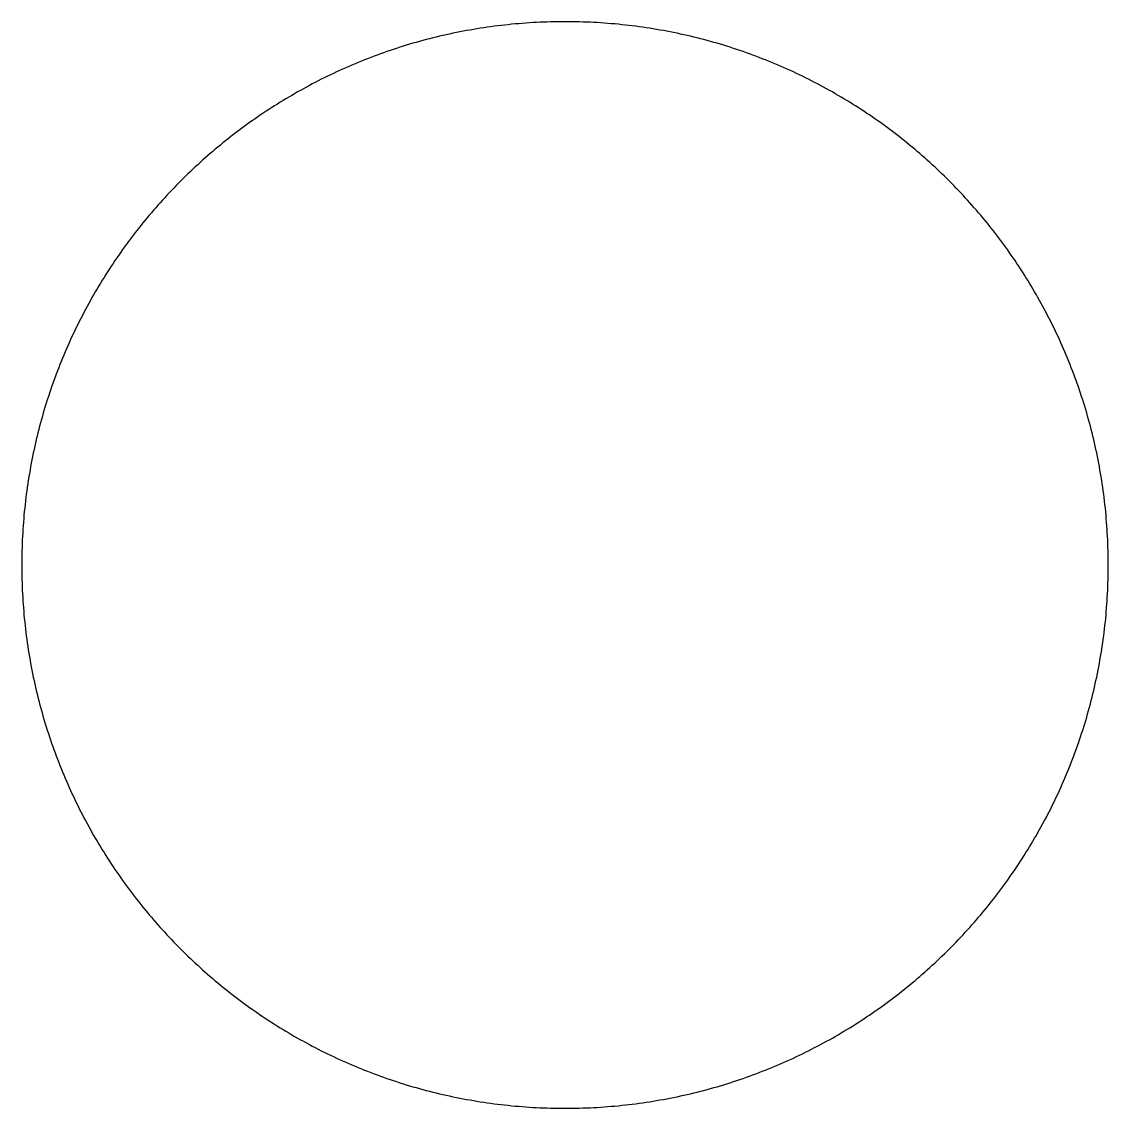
# Model space of a CAD drawing. Header units: millimetres. Extents: x -275 to 275, y -100 to 100.
# Drawn here: x 136.76 to 143.96, y 9.89 to 17.09 of the extents above; entities that cross this region are included whole.
import ezdxf

# ---------------------------------------------------------------- set-up
doc = ezdxf.new("R2010")
doc.units = ezdxf.units.MM

msp = doc.modelspace()

# ---------------------------------------------------------------- linework, layer by layer
msp.add_lwpolyline([(140.3582, 9.8911), (140.3821, 9.8912), (140.4059, 9.8914), (140.4296, 9.8918), (140.4533, 9.8924), (140.477, 9.8931), (140.5007, 9.8939), (140.5243, 9.8949), (140.5479, 9.896), (140.5714, 9.8973), (140.5949, 9.8988), (140.6183, 9.9004), (140.6418, 9.9021), (140.6651, 9.904), (140.6884, 9.9061), (140.7117, 9.9083), (140.735, 9.9106), (140.7582, 9.9131), (140.7813, 9.9157), (140.8044, 9.9185), (140.8275, 9.9214), (140.8505, 9.9245), (140.8735, 9.9277), (140.8964, 9.9311), (140.9193, 9.9346), (140.9421, 9.9382), (140.9649, 9.942), (140.9876, 9.946), (141.0103, 9.95), (141.0329, 9.9543), (141.0555, 9.9586), (141.078, 9.9631), (141.1005, 9.9678), (141.123, 9.9725), (141.1453, 9.9775), (141.1677, 9.9825), (141.1899, 9.9877), (141.2122, 9.993), (141.2343, 9.9985), (141.2565, 10.0041), (141.2785, 10.0098), (141.3005, 10.0157), (141.3225, 10.0217), (141.3444, 10.0279), (141.3662, 10.0342), (141.388, 10.0406), (141.4097, 10.0471), (141.4314, 10.0538), (141.453, 10.0606), (141.4745, 10.0676), (141.496, 10.0746), (141.5174, 10.0818), (141.5388, 10.0892), (141.5601, 10.0967), (141.5814, 10.1043), (141.6025, 10.112), (141.6237, 10.1198), (141.6447, 10.1278), (141.6657, 10.1359), (141.6866, 10.1442), (141.7075, 10.1525), (141.7283, 10.161), (141.7491, 10.1696), (141.7697, 10.1784), (141.7903, 10.1873), (141.8109, 10.1963), (141.8313, 10.2054), (141.8518, 10.2146), (141.8721, 10.224), (141.8924, 10.2335), (141.9126, 10.2431), (141.9327, 10.2528), (141.9528, 10.2626), (141.9728, 10.2726), (141.9927, 10.2827), (142.0125, 10.2929), (142.0323, 10.3032), (142.052, 10.3137), (142.0716, 10.3243), (142.0912, 10.3349), (142.1107, 10.3457), (142.1301, 10.3567), (142.1494, 10.3677), (142.1687, 10.3788), (142.1879, 10.3901), (142.207, 10.4015), (142.226, 10.413), (142.245, 10.4246), (142.2639, 10.4363), (142.2827, 10.4481), (142.3014, 10.4601), (142.32, 10.4722), (142.3386, 10.4843), (142.3571, 10.4966), (142.3755, 10.509), (142.3938, 10.5215), (142.4121, 10.5341), (142.4302, 10.5468), (142.4483, 10.5597), (142.4663, 10.5726), (142.4842, 10.5857), (142.5021, 10.5988), (142.5198, 10.6121), (142.5375, 10.6254), (142.5551, 10.6389), (142.5725, 10.6525), (142.59, 10.6662), (142.6073, 10.68), (142.6245, 10.6938), (142.6417, 10.7078), (142.6587, 10.7219), (142.6757, 10.7361), (142.6926, 10.7504), (142.7094, 10.7648), (142.7261, 10.7794), (142.7427, 10.794), (142.7592, 10.8087), (142.7756, 10.8235), (142.792, 10.8384), (142.8082, 10.8534), (142.8244, 10.8685), (142.8404, 10.8837), (142.8564, 10.899), (142.8723, 10.9144), (142.888, 10.9299), (142.9037, 10.9455), (142.9193, 10.9611), (142.9348, 10.9769), (142.9502, 10.9928), (142.9655, 11.0088), (142.9807, 11.0248), (142.9958, 11.041), (143.0108, 11.0572), (143.0257, 11.0735), (143.0405, 11.09), (143.0552, 11.1065), (143.0698, 11.1231), (143.0844, 11.1398), (143.0988, 11.1566), (143.1131, 11.1735), (143.1273, 11.1904), (143.1414, 11.2075), (143.1554, 11.2246), (143.1693, 11.2419), (143.183, 11.2592), (143.1967, 11.2766), (143.2103, 11.2941), (143.2238, 11.3117), (143.2372, 11.3293), (143.2504, 11.3471), (143.2636, 11.3649), (143.2766, 11.3828), (143.2896, 11.4008), (143.3024, 11.4189), (143.3151, 11.4371), (143.3277, 11.4553), (143.3402, 11.4736), (143.3526, 11.492), (143.3649, 11.5105), (143.3771, 11.5291), (143.3892, 11.5477), (143.4011, 11.5665), (143.4129, 11.5853), (143.4247, 11.6041), (143.4363, 11.6231), (143.4478, 11.6421), (143.4592, 11.6613), (143.4704, 11.6804), (143.4816, 11.6997), (143.4926, 11.719), (143.5035, 11.7385), (143.5143, 11.7579), (143.525, 11.7775), (143.5356, 11.7971), (143.546, 11.8168), (143.5564, 11.8366), (143.5666, 11.8565), (143.5767, 11.8764), (143.5866, 11.8964), (143.5965, 11.9164), (143.6062, 11.9366), (143.6158, 11.9568), (143.6253, 11.9771), (143.6347, 11.9974), (143.6439, 12.0178), (143.653, 12.0383), (143.662, 12.0588), (143.6709, 12.0794), (143.6797, 12.1001), (143.6883, 12.1208), (143.6968, 12.1416), (143.7051, 12.1625), (143.7134, 12.1834), (143.7215, 12.2044), (143.7295, 12.2255), (143.7373, 12.2466), (143.7451, 12.2678), (143.7527, 12.2891), (143.7601, 12.3104), (143.7675, 12.3317), (143.7747, 12.3532), (143.7818, 12.3747), (143.7887, 12.3962), (143.7955, 12.4178), (143.8022, 12.4395), (143.8088, 12.4612), (143.8152, 12.483), (143.8215, 12.5048), (143.8276, 12.5267), (143.8336, 12.5487), (143.8395, 12.5707), (143.8452, 12.5928), (143.8509, 12.6149), (143.8563, 12.637), (143.8617, 12.6593), (143.8669, 12.6815), (143.8719, 12.7039), (143.8768, 12.7263), (143.8816, 12.7487), (143.8862, 12.7712), (143.8907, 12.7937), (143.8951, 12.8163), (143.8993, 12.8389), (143.9034, 12.8616), (143.9073, 12.8844), (143.9111, 12.9072), (143.9148, 12.93), (143.9183, 12.9529), (143.9216, 12.9758), (143.9249, 12.9988), (143.9279, 13.0218), (143.9309, 13.0449), (143.9336, 13.068), (143.9363, 13.0911), (143.9388, 13.1143), (143.9411, 13.1376), (143.9433, 13.1609), (143.9453, 13.1842), (143.9472, 13.2076), (143.949, 13.231), (143.9506, 13.2544), (143.952, 13.2779), (143.9533, 13.3015), (143.9545, 13.3251), (143.9555, 13.3487), (143.9563, 13.3723), (143.957, 13.396), (143.9576, 13.4198), (143.9579, 13.4435), (143.9582, 13.4673), (143.9582, 13.4912), (143.9582, 13.515), (143.9579, 13.5388), (143.9576, 13.5626), (143.957, 13.5863), (143.9563, 13.61), (143.9555, 13.6336), (143.9545, 13.6573), (143.9533, 13.6808), (143.952, 13.7044), (143.9506, 13.7278), (143.949, 13.7513), (143.9472, 13.7747), (143.9453, 13.7981), (143.9433, 13.8214), (143.9411, 13.8447), (143.9388, 13.8679), (143.9363, 13.8911), (143.9336, 13.9143), (143.9309, 13.9374), (143.9279, 13.9604), (143.9249, 13.9835), (143.9216, 14.0064), (143.9183, 14.0293), (143.9148, 14.0522), (143.9111, 14.0751), (143.9073, 14.0978), (143.9034, 14.1206), (143.8993, 14.1433), (143.8951, 14.1659), (143.8907, 14.1885), (143.8862, 14.211), (143.8816, 14.2335), (143.8768, 14.2559), (143.8719, 14.2783), (143.8669, 14.3006), (143.8617, 14.3229), (143.8563, 14.3451), (143.8509, 14.3673), (143.8452, 14.3894), (143.8395, 14.4115), (143.8336, 14.4335), (143.8276, 14.4554), (143.8215, 14.4773), (143.8152, 14.4992), (143.8088, 14.5209), (143.8022, 14.5427), (143.7955, 14.5643), (143.7887, 14.5859), (143.7818, 14.6075), (143.7747, 14.629), (143.7675, 14.6504), (143.7601, 14.6718), (143.7527, 14.6931), (143.7451, 14.7143), (143.7373, 14.7355), (143.7295, 14.7566), (143.7215, 14.7777), (143.7134, 14.7987), (143.7051, 14.8196), (143.6968, 14.8405), (143.6883, 14.8613), (143.6797, 14.882), (143.6709, 14.9027), (143.662, 14.9233), (143.653, 14.9438), (143.6439, 14.9643), (143.6347, 14.9847), (143.6253, 15.0051), (143.6158, 15.0253), (143.6062, 15.0455), (143.5965, 15.0657), (143.5866, 15.0857), (143.5767, 15.1057), (143.5666, 15.1256), (143.5564, 15.1455), (143.546, 15.1653), (143.5356, 15.185), (143.525, 15.2046), (143.5143, 15.2242), (143.5035, 15.2436), (143.4926, 15.2631), (143.4816, 15.2824), (143.4704, 15.3017), (143.4592, 15.3208), (143.4478, 15.34), (143.4363, 15.359), (143.4247, 15.3779), (143.4129, 15.3968), (143.4011, 15.4156), (143.3892, 15.4344), (143.3771, 15.453), (143.3649, 15.4716), (143.3526, 15.4901), (143.3402, 15.5085), (143.3277, 15.5268), (143.3151, 15.545), (143.3024, 15.5632), (143.2896, 15.5813), (143.2766, 15.5993), (143.2636, 15.6172), (143.2504, 15.635), (143.2372, 15.6528), (143.2238, 15.6704), (143.2103, 15.688), (143.1967, 15.7055), (143.183, 15.7229), (143.1693, 15.7402), (143.1554, 15.7575), (143.1414, 15.7746), (143.1273, 15.7917), (143.1131, 15.8086), (143.0988, 15.8255), (143.0844, 15.8423), (143.0698, 15.859), (143.0552, 15.8756), (143.0405, 15.8921), (143.0257, 15.9086), (143.0108, 15.9249), (142.9958, 15.9412), (142.9807, 15.9573), (142.9655, 15.9734), (142.9502, 15.9893), (142.9348, 16.0052), (142.9193, 16.021), (142.9037, 16.0367), (142.888, 16.0523), (142.8723, 16.0678), (142.8564, 16.0832), (142.8404, 16.0985), (142.8244, 16.1137), (142.8082, 16.1288), (142.792, 16.1438), (142.7756, 16.1587), (142.7592, 16.1735), (142.7427, 16.1882), (142.7261, 16.2028), (142.7094, 16.2173), (142.6926, 16.2317), (142.6757, 16.246), (142.6587, 16.2602), (142.6417, 16.2743), (142.6245, 16.2883), (142.6073, 16.3022), (142.59, 16.316), (142.5725, 16.3297), (142.5551, 16.3433), (142.5375, 16.3567), (142.5198, 16.3701), (142.5021, 16.3834), (142.4842, 16.3965), (142.4663, 16.4096), (142.4483, 16.4225), (142.4302, 16.4353), (142.4121, 16.4481), (142.3938, 16.4607), (142.3755, 16.4732), (142.3571, 16.4856), (142.3386, 16.4979), (142.32, 16.51), (142.3014, 16.5221), (142.2827, 16.5341), (142.2639, 16.5459), (142.245, 16.5576), (142.226, 16.5692), (142.207, 16.5807), (142.1879, 16.5921), (142.1687, 16.6034), (142.1494, 16.6145), (142.1301, 16.6256), (142.1107, 16.6365), (142.0912, 16.6473), (142.0716, 16.658), (142.052, 16.6685), (142.0323, 16.679), (142.0125, 16.6893), (141.9927, 16.6995), (141.9728, 16.7096), (141.9528, 16.7196), (141.9327, 16.7294), (141.9126, 16.7392), (141.8924, 16.7488), (141.8721, 16.7583), (141.8518, 16.7676), (141.8313, 16.7769), (141.8109, 16.786), (141.7903, 16.795), (141.7697, 16.8039), (141.7491, 16.8126), (141.7283, 16.8212), (141.7075, 16.8297), (141.6866, 16.8381), (141.6657, 16.8463), (141.6447, 16.8544), (141.6237, 16.8624), (141.6025, 16.8703), (141.5814, 16.878), (141.5601, 16.8856), (141.5388, 16.8931), (141.5174, 16.9004), (141.496, 16.9076), (141.4745, 16.9147), (141.453, 16.9217), (141.4314, 16.9285), (141.4097, 16.9352), (141.388, 16.9417), (141.3662, 16.9481), (141.3444, 16.9544), (141.3225, 16.9606), (141.3005, 16.9666), (141.2785, 16.9725), (141.2565, 16.9782), (141.2343, 16.9838), (141.2122, 16.9893), (141.1899, 16.9946), (141.1677, 16.9998), (141.1453, 17.0049), (141.123, 17.0098), (141.1005, 17.0146), (141.078, 17.0192), (141.0555, 17.0237), (141.0329, 17.0281), (141.0103, 17.0323), (140.9876, 17.0363), (140.9649, 17.0403), (140.9421, 17.0441), (140.9193, 17.0477), (140.8964, 17.0512), (140.8735, 17.0546), (140.8505, 17.0578), (140.8275, 17.0609), (140.8044, 17.0638), (140.7813, 17.0666), (140.7582, 17.0692), (140.735, 17.0717), (140.7117, 17.0741), (140.6884, 17.0762), (140.6651, 17.0783), (140.6418, 17.0802), (140.6183, 17.0819), (140.5949, 17.0835), (140.5714, 17.085), (140.5479, 17.0863), (140.5243, 17.0874), (140.5007, 17.0884), (140.477, 17.0893), (140.4533, 17.09), (140.4296, 17.0905), (140.4059, 17.0909), (140.3821, 17.0911), (140.3582, 17.0912), (140.3344, 17.0911), (140.3106, 17.0909), (140.2868, 17.0905), (140.2631, 17.09), (140.2394, 17.0893), (140.2157, 17.0884), (140.1921, 17.0874), (140.1685, 17.0863), (140.145, 17.085), (140.1215, 17.0835), (140.098, 17.0819), (140.0746, 17.0802), (140.0512, 17.0783), (140.0279, 17.0762), (140.0046, 17.0741), (139.9814, 17.0717), (139.9582, 17.0692), (139.935, 17.0666), (139.9119, 17.0638), (139.8888, 17.0609), (139.8658, 17.0578), (139.8428, 17.0546), (139.8199, 17.0512), (139.797, 17.0477), (139.7742, 17.0441), (139.7514, 17.0403), (139.7287, 17.0363), (139.706, 17.0323), (139.6834, 17.0281), (139.6608, 17.0237), (139.6382, 17.0192), (139.6157, 17.0146), (139.5933, 17.0098), (139.5709, 17.0049), (139.5486, 16.9998), (139.5263, 16.9946), (139.5041, 16.9893), (139.4819, 16.9838), (139.4598, 16.9782), (139.4377, 16.9725), (139.4157, 16.9666), (139.3938, 16.9606), (139.3719, 16.9544), (139.35, 16.9481), (139.3283, 16.9417), (139.3065, 16.9352), (139.2849, 16.9285), (139.2633, 16.9217), (139.2417, 16.9147), (139.2202, 16.9076), (139.1988, 16.9004), (139.1774, 16.8931), (139.1561, 16.8856), (139.1349, 16.878), (139.1137, 16.8703), (139.0926, 16.8624), (139.0715, 16.8544), (139.0505, 16.8463), (139.0296, 16.8381), (139.0087, 16.8297), (138.9879, 16.8212), (138.9671, 16.8126), (138.9465, 16.8039), (138.9259, 16.795), (138.9053, 16.786), (138.8848, 16.7769), (138.8644, 16.7676), (138.8441, 16.7583), (138.8238, 16.7488), (138.8036, 16.7392), (138.7835, 16.7294), (138.7634, 16.7196), (138.7434, 16.7096), (138.7235, 16.6995), (138.7037, 16.6893), (138.6839, 16.679), (138.6642, 16.6685), (138.6446, 16.658), (138.625, 16.6473), (138.6055, 16.6365), (138.5861, 16.6256), (138.5668, 16.6145), (138.5475, 16.6034), (138.5283, 16.5921), (138.5092, 16.5807), (138.4902, 16.5692), (138.4712, 16.5576), (138.4523, 16.5459), (138.4335, 16.5341), (138.4148, 16.5221), (138.3961, 16.51), (138.3776, 16.4979), (138.3591, 16.4856), (138.3407, 16.4732), (138.3224, 16.4607), (138.3041, 16.4481), (138.286, 16.4353), (138.2679, 16.4225), (138.2499, 16.4096), (138.232, 16.3965), (138.2141, 16.3834), (138.1964, 16.3701), (138.1787, 16.3567), (138.1611, 16.3433), (138.1437, 16.3297), (138.1262, 16.316), (138.1089, 16.3022), (138.0917, 16.2883), (138.0746, 16.2743), (138.0575, 16.2602), (138.0405, 16.246), (138.0236, 16.2317), (138.0069, 16.2173), (137.9902, 16.2028), (137.9735, 16.1882), (137.957, 16.1735), (137.9406, 16.1587), (137.9243, 16.1438), (137.908, 16.1288), (137.8919, 16.1137), (137.8758, 16.0985), (137.8598, 16.0832), (137.844, 16.0678), (137.8282, 16.0523), (137.8125, 16.0367), (137.7969, 16.021), (137.7814, 16.0052), (137.766, 15.9893), (137.7507, 15.9734), (137.7355, 15.9573), (137.7204, 15.9412), (137.7054, 15.9249), (137.6905, 15.9086), (137.6757, 15.8921), (137.661, 15.8756), (137.6464, 15.859), (137.6319, 15.8423), (137.6175, 15.8255), (137.6032, 15.8086), (137.589, 15.7917), (137.5749, 15.7746), (137.5609, 15.7575), (137.547, 15.7402), (137.5332, 15.7229), (137.5195, 15.7055), (137.506, 15.688), (137.4925, 15.6704), (137.4791, 15.6528), (137.4659, 15.635), (137.4527, 15.6172), (137.4397, 15.5993), (137.4267, 15.5813), (137.4139, 15.5632), (137.4012, 15.545), (137.3886, 15.5268), (137.3761, 15.5085), (137.3637, 15.4901), (137.3514, 15.4716), (137.3392, 15.453), (137.3271, 15.4344), (137.3152, 15.4156), (137.3034, 15.3968), (137.2916, 15.3779), (137.28, 15.359), (137.2685, 15.34), (137.2572, 15.3208), (137.2459, 15.3017), (137.2347, 15.2824), (137.2237, 15.2631), (137.2128, 15.2436), (137.202, 15.2242), (137.1913, 15.2046), (137.1807, 15.185), (137.1703, 15.1653), (137.16, 15.1455), (137.1498, 15.1256), (137.1397, 15.1057), (137.1297, 15.0857), (137.1198, 15.0657), (137.1101, 15.0455), (137.1005, 15.0253), (137.091, 15.0051), (137.0817, 14.9847), (137.0724, 14.9643), (137.0633, 14.9438), (137.0543, 14.9233), (137.0454, 14.9027), (137.0367, 14.882), (137.0281, 14.8613), (137.0196, 14.8405), (137.0112, 14.8196), (137.003, 14.7987), (136.9949, 14.7777), (136.9869, 14.7566), (136.979, 14.7355), (136.9713, 14.7143), (136.9637, 14.6931), (136.9562, 14.6718), (136.9489, 14.6504), (136.9417, 14.629), (136.9346, 14.6075), (136.9277, 14.5859), (136.9209, 14.5643), (136.9142, 14.5427), (136.9076, 14.5209), (136.9012, 14.4992), (136.8949, 14.4773), (136.8888, 14.4554), (136.8828, 14.4335), (136.8769, 14.4115), (136.8712, 14.3894), (136.8656, 14.3673), (136.8601, 14.3451), (136.8548, 14.3229), (136.8496, 14.3006), (136.8445, 14.2783), (136.8396, 14.2559), (136.8348, 14.2335), (136.8302, 14.211), (136.8257, 14.1885), (136.8213, 14.1659), (136.8171, 14.1433), (136.813, 14.1206), (136.8091, 14.0978), (136.8053, 14.0751), (136.8017, 14.0522), (136.7982, 14.0293), (136.7948, 14.0064), (136.7916, 13.9835), (136.7885, 13.9604), (136.7856, 13.9374), (136.7828, 13.9143), (136.7802, 13.8911), (136.7777, 13.8679), (136.7753, 13.8447), (136.7731, 13.8214), (136.7711, 13.7981), (136.7692, 13.7747), (136.7675, 13.7513), (136.7659, 13.7278), (136.7644, 13.7044), (136.7631, 13.6808), (136.762, 13.6573), (136.761, 13.6336), (136.7601, 13.61), (136.7594, 13.5863), (136.7589, 13.5626), (136.7585, 13.5388), (136.7583, 13.515), (136.7582, 13.4912), (136.7583, 13.4673), (136.7585, 13.4435), (136.7589, 13.4198), (136.7594, 13.396), (136.7601, 13.3723), (136.761, 13.3487), (136.762, 13.3251), (136.7631, 13.3015), (136.7644, 13.2779), (136.7659, 13.2544), (136.7675, 13.231), (136.7692, 13.2076), (136.7711, 13.1842), (136.7731, 13.1609), (136.7753, 13.1376), (136.7777, 13.1143), (136.7802, 13.0911), (136.7828, 13.068), (136.7856, 13.0449), (136.7885, 13.0218), (136.7916, 12.9988), (136.7948, 12.9758), (136.7982, 12.9529), (136.8017, 12.93), (136.8053, 12.9072), (136.8091, 12.8844), (136.813, 12.8616), (136.8171, 12.8389), (136.8213, 12.8163), (136.8257, 12.7937), (136.8302, 12.7712), (136.8348, 12.7487), (136.8396, 12.7263), (136.8445, 12.7039), (136.8496, 12.6815), (136.8548, 12.6593), (136.8601, 12.637), (136.8656, 12.6149), (136.8712, 12.5928), (136.8769, 12.5707), (136.8828, 12.5487), (136.8888, 12.5267), (136.8949, 12.5048), (136.9012, 12.483), (136.9076, 12.4612), (136.9142, 12.4395), (136.9209, 12.4178), (136.9277, 12.3962), (136.9346, 12.3747), (136.9417, 12.3532), (136.9489, 12.3317), (136.9562, 12.3104), (136.9637, 12.2891), (136.9713, 12.2678), (136.979, 12.2466), (136.9869, 12.2255), (136.9949, 12.2044), (137.003, 12.1834), (137.0112, 12.1625), (137.0196, 12.1416), (137.0281, 12.1208), (137.0367, 12.1001), (137.0454, 12.0794), (137.0543, 12.0588), (137.0633, 12.0383), (137.0724, 12.0178), (137.0817, 11.9974), (137.091, 11.9771), (137.1005, 11.9568), (137.1101, 11.9366), (137.1198, 11.9164), (137.1297, 11.8964), (137.1397, 11.8764), (137.1498, 11.8565), (137.16, 11.8366), (137.1703, 11.8168), (137.1807, 11.7971), (137.1913, 11.7775), (137.202, 11.7579), (137.2128, 11.7385), (137.2237, 11.719), (137.2347, 11.6997), (137.2459, 11.6804), (137.2572, 11.6613), (137.2685, 11.6421), (137.28, 11.6231), (137.2916, 11.6041), (137.3034, 11.5853), (137.3152, 11.5665), (137.3271, 11.5477), (137.3392, 11.5291), (137.3514, 11.5105), (137.3637, 11.492), (137.3761, 11.4736), (137.3886, 11.4553), (137.4012, 11.4371), (137.4139, 11.4189), (137.4267, 11.4008), (137.4397, 11.3828), (137.4527, 11.3649), (137.4659, 11.3471), (137.4791, 11.3293), (137.4925, 11.3117), (137.506, 11.2941), (137.5195, 11.2766), (137.5332, 11.2592), (137.547, 11.2419), (137.5609, 11.2246), (137.5749, 11.2075), (137.589, 11.1904), (137.6032, 11.1735), (137.6175, 11.1566), (137.6319, 11.1398), (137.6464, 11.1231), (137.661, 11.1065), (137.6757, 11.09), (137.6905, 11.0735), (137.7054, 11.0572), (137.7204, 11.041), (137.7355, 11.0248), (137.7507, 11.0088), (137.766, 10.9928), (137.7814, 10.9769), (137.7969, 10.9611), (137.8125, 10.9455), (137.8282, 10.9299), (137.844, 10.9144), (137.8598, 10.899), (137.8758, 10.8837), (137.8919, 10.8685), (137.908, 10.8534), (137.9243, 10.8384), (137.9406, 10.8235), (137.957, 10.8087), (137.9735, 10.794), (137.9902, 10.7794), (138.0069, 10.7648), (138.0236, 10.7504), (138.0405, 10.7361), (138.0575, 10.7219), (138.0746, 10.7078), (138.0917, 10.6938), (138.1089, 10.68), (138.1262, 10.6662), (138.1437, 10.6525), (138.1611, 10.6389), (138.1787, 10.6254), (138.1964, 10.6121), (138.2141, 10.5988), (138.232, 10.5857), (138.2499, 10.5726), (138.2679, 10.5597), (138.286, 10.5468), (138.3041, 10.5341), (138.3224, 10.5215), (138.3407, 10.509), (138.3591, 10.4966), (138.3776, 10.4843), (138.3961, 10.4722), (138.4148, 10.4601), (138.4335, 10.4481), (138.4523, 10.4363), (138.4712, 10.4246), (138.4902, 10.413), (138.5092, 10.4015), (138.5283, 10.3901), (138.5475, 10.3788), (138.5668, 10.3677), (138.5861, 10.3567), (138.6055, 10.3457), (138.625, 10.3349), (138.6446, 10.3243), (138.6642, 10.3137), (138.6839, 10.3032), (138.7037, 10.2929), (138.7235, 10.2827), (138.7434, 10.2726), (138.7634, 10.2626), (138.7835, 10.2528), (138.8036, 10.2431), (138.8238, 10.2335), (138.8441, 10.224), (138.8644, 10.2146), (138.8848, 10.2054), (138.9053, 10.1963), (138.9259, 10.1873), (138.9465, 10.1784), (138.9671, 10.1696), (138.9879, 10.161), (139.0087, 10.1525), (139.0296, 10.1442), (139.0505, 10.1359), (139.0715, 10.1278), (139.0926, 10.1198), (139.1137, 10.112), (139.1349, 10.1043), (139.1561, 10.0967), (139.1774, 10.0892), (139.1988, 10.0818), (139.2202, 10.0746), (139.2417, 10.0676), (139.2633, 10.0606), (139.2849, 10.0538), (139.3065, 10.0471), (139.3283, 10.0406), (139.35, 10.0342), (139.3719, 10.0279), (139.3938, 10.0217), (139.4157, 10.0157), (139.4377, 10.0098), (139.4598, 10.0041), (139.4819, 9.9985), (139.5041, 9.993), (139.5263, 9.9877), (139.5486, 9.9825), (139.5709, 9.9775), (139.5933, 9.9725), (139.6157, 9.9678), (139.6382, 9.9631), (139.6608, 9.9586), (139.6834, 9.9543), (139.706, 9.95), (139.7287, 9.946), (139.7514, 9.942), (139.7742, 9.9382), (139.797, 9.9346), (139.8199, 9.9311), (139.8428, 9.9277), (139.8658, 9.9245), (139.8888, 9.9214), (139.9119, 9.9185), (139.935, 9.9157), (139.9582, 9.9131), (139.9814, 9.9106), (140.0046, 9.9083), (140.0279, 9.9061), (140.0512, 9.904), (140.0746, 9.9021), (140.098, 9.9004), (140.1215, 9.8988), (140.145, 9.8973), (140.1685, 9.896), (140.1921, 9.8949), (140.2157, 9.8939), (140.2394, 9.8931), (140.2631, 9.8924), (140.2868, 9.8918), (140.3106, 9.8914), (140.3344, 9.8912), (140.3582, 9.8911)])

doc.saveas('drawing.dxf')
